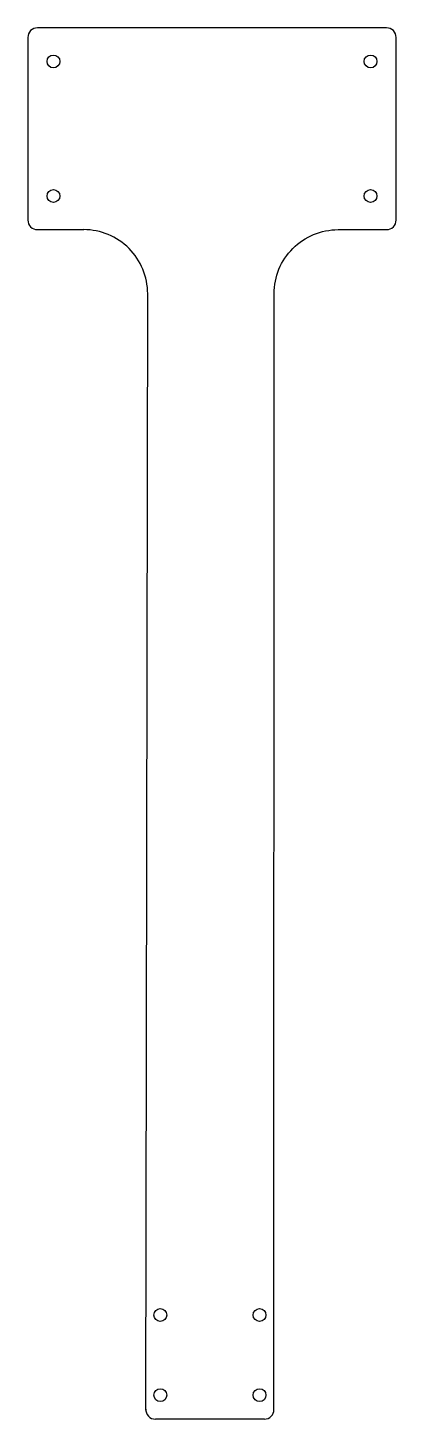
# Model space of a CAD drawing. Header units: millimetres. Extents: x -58 to 57, y -403 to 31.
import ezdxf

# ---------------------------------------------------------------- set-up
doc = ezdxf.new("R2010")
doc.units = ezdxf.units.MM
doc.header["$MEASUREMENT"] = 0

msp = doc.modelspace()

# ---------------------------------------------------------------- linework, layer by layer
at = {"linetype": 'Continuous'}
for p, q in [((-20.64, -400), (-20.08, -51.5)), ((19.35, -399.87), (19.39, -51.5)), ((-20.65, -399.84), (-20.64, -399.84)), ((16.35, -402.84), (-17.65, -402.84)), ((16.39, -402.84), (16.35, -402.84))]:
    msp.add_line(p, q, dxfattribs=at)
msp.add_lwpolyline([(19.39, -51.5), (19.39, -51.5, -0.414214), (39.39, -31.5), (40, -31.5), (54.5, -31.5, 0.414214), (57.5, -28.5), (57.5, 28.5, 0.414214), (54.5, 31.5), (-54.5, 31.5, 0.414214), (-57.5, 28.5), (-57.5, -28.5, 0.414214), (-54.5, -31.5), (-40.04, -31.5)], format="xyb")
for centre in [(-49.5, 21), (49.5, 21), (-49.5, -21), (49.5, -21), (-16.15, -370.34), (14.85, -370.34), (-16.15, -395.34), (14.85, -395.34)]:
    msp.add_circle(centre, 2)
for centre, radius, start, end in [((-40.04, -51.46), 19.96, 359.8849, 90), ((16.35, -399.84), 3, 270, 270), ((-17.65, -399.84), 3, 176.6502, 270), ((16.35, -399.84), 3, 270, 0.6048)]:
    msp.add_arc(centre, radius, start, end, dxfattribs=at)

doc.saveas('drawing.dxf')
